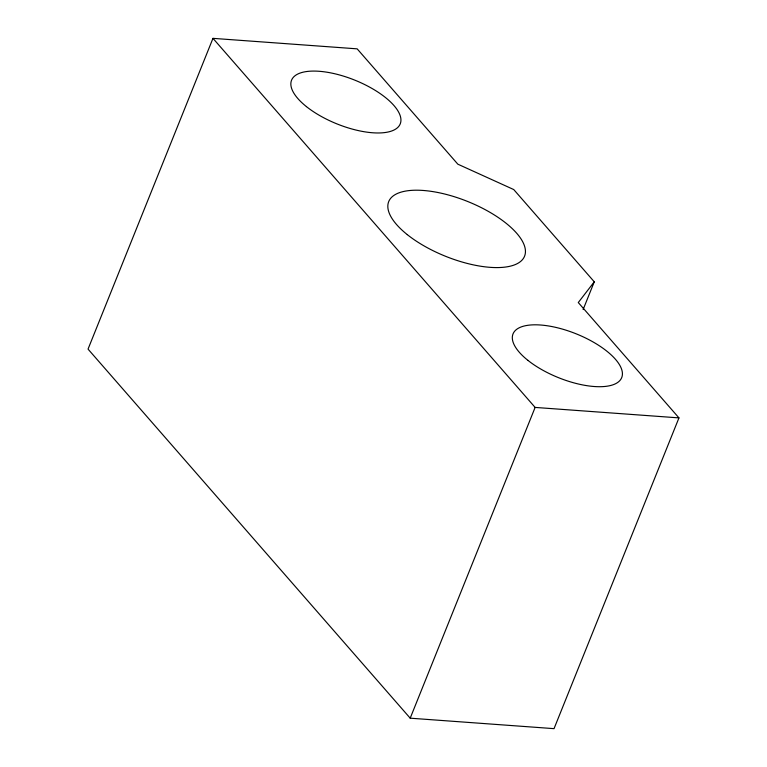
<?xml version="1.0" encoding="UTF-8"?>
<svg xmlns="http://www.w3.org/2000/svg" width="767" height="767" viewBox="0 0 767 767"><rect width="100%" height="100%" fill="white"/><g stroke="black" fill="none" stroke-linecap="round" stroke-linejoin="round"><path stroke-width="1.15" d="M212.967 38.35L88.042 349.11L410.201 718.18L554.033 728.65L678.958 417.89L578.28 302.553L594.272 281.815L513.737 189.554L457.832 164.176L357.163 48.848L212.967 38.35L535.126 407.421L678.958 417.89M410.201 718.18L535.126 407.421M583.121 309.561L594.272 281.815M407.287 234.625A73.21 29.549 21.9 0 0 522.845 259.169A73.21 29.549 21.9 0 0 439.769 192.891A73.21 29.549 21.9 0 0 407.287 234.625M527.897 360.346A58.57 23.633 21.9 0 0 620.34 379.981A58.57 23.633 21.9 0 0 553.879 326.963A58.57 23.633 21.9 0 0 527.897 360.346M306.417 106.603A58.57 23.633 21.9 0 0 398.859 126.248A58.57 23.633 21.9 0 0 332.399 73.229A58.57 23.633 21.9 0 0 306.417 106.603"/></g></svg>
